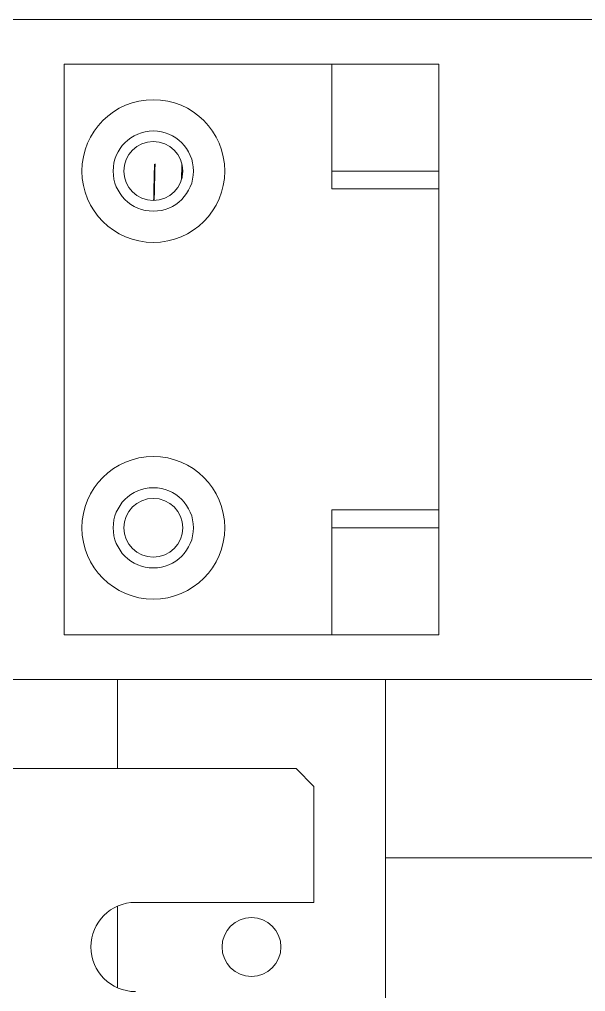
# Model space of a CAD drawing. Extents: x 500 to 100500, y -14500 to 21140.
# Drawn here: x 8830.5 to 8862.2, y -2215.2 to -2160.7 of the extents above; entities that cross this region are included whole.
import ezdxf

# ---------------------------------------------------------------- set-up
doc = ezdxf.new("R2010")
doc.units = 0
doc.layers.get('0').update_dxf_attribs({"linetype": 'CONTINUOUS'})
doc.layers.add('D', color=7, linetype='CONTINUOUS')

# ---------------------------------------------------------------- blocks, each defined once
blk = doc.blocks.new('KZXCVASDF123')
at = {"color": 7, "linetype": 'Continuous', "lineweight": 18}
for p, q in [((-56258.07, -66280.675, 21.357), (-56208.07, -66280.675, 21.357)), ((-56238.07, -66315.175, 21.357), (-56238.07, -66283.175, 21.357)), ((-56238.07, -66283.175, 21.357), (-56223.07, -66283.175, 21.357)), ((-56223.07, -66289.175, 21.357), (-56223.07, -66283.175, 21.357)), ((-56217.07, -66283.175, 21.357), (-56223.07, -66283.175, 21.357)), ((-56217.07, -66289.175, 21.357), (-56217.07, -66283.175, 21.357)), ((-56231.498, -66289.653, 21.357), (-56231.477, -66288.83, 21.357)), ((-56231.449, -66289.032, 21.357), (-56231.462, -66289.58, 21.357)), ((-56217.07, -66289.175, 21.357), (-56223.07, -66289.175, 21.357)), ((-56223.07, -66290.175, 21.357), (-56223.07, -66289.175, 21.357)), ((-56217.07, -66289.175, 21.357), (-56217.07, -66290.175, 21.357)), ((-56217.07, -66290.175, 21.357), (-56223.07, -66290.175, 21.357)), ((-56217.07, -66290.175, 21.357), (-56217.07, -66308.175, 21.357)), ((-56223.07, -66308.175, 21.357), (-56217.07, -66308.175, 21.357)), ((-56223.07, -66309.175, 21.357), (-56223.07, -66308.175, 21.357)), ((-56217.07, -66308.175, 21.357), (-56217.07, -66309.175, 21.357)), ((-56217.07, -66309.175, 21.357), (-56223.07, -66309.175, 21.357)), ((-56223.07, -66315.175, 21.357), (-56223.07, -66309.175, 21.357)), ((-56217.07, -66315.175, 21.357), (-56217.07, -66309.175, 21.357)), ((-56238.07, -66315.175, 21.357), (-56223.07, -66315.175, 21.357)), ((-56217.07, -66315.175, 21.357), (-56223.07, -66315.175, 21.357)), ((-56235.07, -66317.675, 21.357), (-57059.57, -66317.675, 21.357)), ((-56235.07, -66317.675, 21.357), (-56220.07, -66317.675, 21.357)), ((-56235.07, -66322.675, 21.357), (-56235.07, -66317.675, 21.357)), ((-56220.07, -66467.675, 21.357), (-56220.07, -66317.675, 21.357)), ((-56145.57, -66317.675, 21.357), (-56220.07, -66317.675, 21.357)), ((-56225.07, -66322.675, 21.357), (-56255.07, -66322.675, 21.357)), ((-56224.07, -66323.675, 21.357), (-56225.07, -66322.675, 21.357)), ((-56224.07, -66323.675, 21.357), (-56224.07, -66330.175, 21.357)), ((-56220.07, -66327.675, 21.357), (-56145.57, -66327.675, 21.357)), ((-56224.07, -66330.175, 21.357), (-56234.07, -66330.175, 21.357)), ((-56235.07, -66334.966, 21.357), (-56235.07, -66330.384, 21.357))]:
    blk.add_line(p, q, dxfattribs=at)
for centre, radius in [((-56233.07, -66289.175, 21.357), 4), ((-56233.07, -66289.175, 21.357), 2.25), ((-56233.07, -66289.175, 21.357), 1.65), ((-56233.07, -66309.175, 21.357), 4), ((-56233.07, -66309.175, 21.357), 2.25), ((-56233.07, -66309.175, 21.357), 1.65), ((-56227.57, -66332.675, 21.357), 1.65)]:
    blk.add_circle(centre, radius, dxfattribs=at)
blk.add_arc((-56234.07, -66332.675, 21.357), 2.5, 90, 270, dxfattribs=at)
for points, knots in [([(-56233.052, -66290.803, 21.357), (-56233.046, -66290.506, 21.357), (-56233.03, -66289.759, 21.357), (-56233.014, -66289.149, 21.357), (-56233.004, -66288.781, 21.357)], [0, 0, 0, 0, 0.396941, 1, 1, 1, 1]), ([(-56232.97, -66288.77, 21.357), (-56232.971, -66288.803, 21.357), (-56232.986, -66289.295, 21.357), (-56233.001, -66289.988, 21.357), (-56233.016, -66290.706, 21.357), (-56233.018, -66290.806, 21.357)], [0, 0, 0, 0, 0.05682, 0.868447, 1, 1, 1, 1])]:
    blk.add_open_spline(points, degree=3, knots=knots, dxfattribs=at)

msp = doc.modelspace()

# ---------------------------------------------------------------- block references
at = {"layer": 'D', "color": 1}
msp.add_blockref('KZXCVASDF123', (65071.067, 64119.97, -31.832), dxfattribs=at)

doc.saveas('drawing.dxf')
